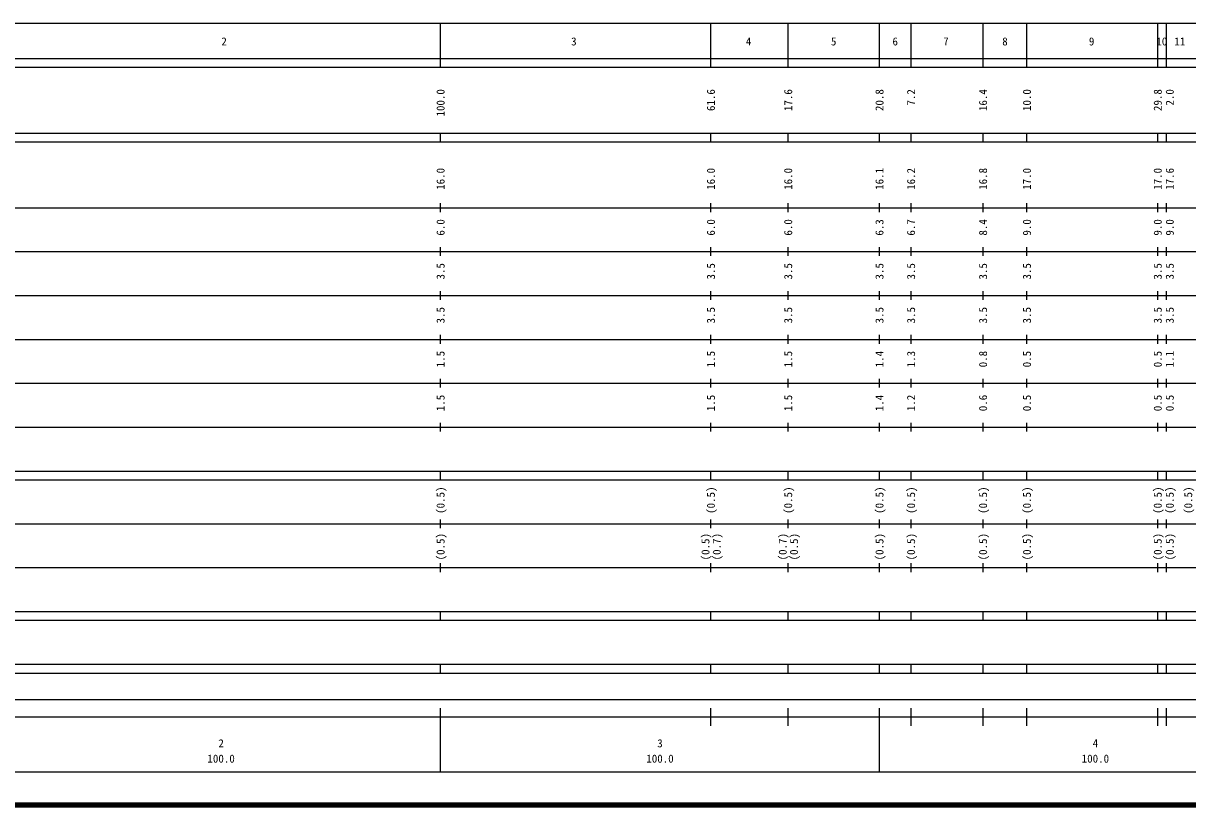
# Model space of a CAD drawing. Units: millimetres at full size, sheet at 1:1000; details may follow other scales. Extents: x 40000 to 680000, y 20000 to 380000.
# Drawn here: x 172929 to 438237, y 20000 to 198000 of the extents above; entities that cross this region are included whole.
import ezdxf
from ezdxf.enums import TextEntityAlignment as Align

# ---------------------------------------------------------------- set-up
doc = ezdxf.new("R2010")
doc.units = ezdxf.units.MM
doc.header["$LTSCALE"] = 1000
doc.layers.add('M-TTL', color=2, linetype='Continuous', lineweight=140)
doc.layers.add('M-TTL-BAND', color=7, linetype='Continuous', lineweight=25)
doc.styles.add('ＭＳ ゴシック', font='')
doc.styles.get('ＭＳ ゴシック').set_extended_font_data('MS Gothic')

msp = doc.modelspace()

# ---------------------------------------------------------------- linework, layer by layer
at = {"layer": 'M-TTL'}
msp.add_line((40000, 20000), (680000, 20000), dxfattribs=at)
at = {"layer": 'M-TTL-BAND'}
for p, q in [((68000, 198000), (579000, 198000)), ((268000, 188000), (268000, 198000)), ((329600, 188000), (329600, 198000)), ((347200, 188000), (347200, 198000)), ((368000, 188000), (368000, 198000)), ((375200, 188000), (375200, 198000)), ((391600, 188000), (391600, 198000)), ((401600, 188000), (401600, 198000)), ((431400, 188000), (431400, 198000)), ((433400, 188000), (433400, 198000)), ((40000, 190000), (579000, 190000)), ((40000, 188000), (579000, 188000)), ((40000, 173000), (579000, 173000)), ((268000, 171000), (268000, 173000)), ((329600, 171000), (329600, 173000)), ((347200, 171000), (347200, 173000)), ((368000, 171000), (368000, 173000)), ((375200, 171000), (375200, 173000)), ((391600, 171000), (391600, 173000)), ((401600, 171000), (401600, 173000)), ((431400, 171000), (431400, 173000)), ((433400, 171000), (433400, 173000)), ((40000, 171000), (579000, 171000)), ((268000, 155000), (268000, 157000)), ((329600, 155000), (329600, 157000)), ((347200, 155000), (347200, 157000)), ((368000, 155000), (368000, 157000)), ((375200, 155000), (375200, 157000)), ((391600, 155000), (391600, 157000)), ((401600, 155000), (401600, 157000)), ((431400, 155000), (431400, 157000)), ((433400, 155000), (433400, 157000)), ((40000, 156000), (579000, 156000)), ((46000, 146000), (579000, 146000)), ((268000, 145000), (268000, 147000)), ((329600, 145000), (329600, 147000)), ((347200, 145000), (347200, 147000)), ((368000, 145000), (368000, 147000)), ((375200, 145000), (375200, 147000)), ((391600, 145000), (391600, 147000)), ((401600, 145000), (401600, 147000)), ((431400, 145000), (431400, 147000)), ((433400, 145000), (433400, 147000)), ((52000, 136000), (579000, 136000)), ((268000, 135000), (268000, 137000)), ((329600, 135000), (329600, 137000)), ((347200, 135000), (347200, 137000)), ((368000, 135000), (368000, 137000)), ((375200, 135000), (375200, 137000)), ((391600, 135000), (391600, 137000)), ((401600, 135000), (401600, 137000)), ((431400, 135000), (431400, 137000)), ((433400, 135000), (433400, 137000)), ((46000, 126000), (579000, 126000)), ((268000, 125000), (268000, 127000)), ((329600, 125000), (329600, 127000)), ((347200, 125000), (347200, 127000)), ((368000, 125000), (368000, 127000)), ((375200, 125000), (375200, 127000)), ((391600, 125000), (391600, 127000)), ((401600, 125000), (401600, 127000)), ((431400, 125000), (431400, 127000)), ((433400, 125000), (433400, 127000)), ((268000, 115000), (268000, 117000)), ((329600, 115000), (329600, 117000)), ((347200, 115000), (347200, 117000)), ((368000, 115000), (368000, 117000)), ((375200, 115000), (375200, 117000)), ((391600, 115000), (391600, 117000)), ((401600, 115000), (401600, 117000)), ((431400, 115000), (431400, 117000)), ((433400, 115000), (433400, 117000)), ((52000, 116000), (579000, 116000)), ((268000, 105000), (268000, 107000)), ((329600, 105000), (329600, 107000)), ((347200, 105000), (347200, 107000)), ((368000, 105000), (368000, 107000)), ((375200, 105000), (375200, 107000)), ((391600, 105000), (391600, 107000)), ((401600, 105000), (401600, 107000)), ((431400, 105000), (431400, 107000)), ((433400, 105000), (433400, 107000)), ((46000, 106000), (579000, 106000)), ((40000, 96000), (579000, 96000)), ((268000, 94000), (268000, 96000)), ((329600, 94000), (329600, 96000)), ((347200, 94000), (347200, 96000)), ((368000, 94000), (368000, 96000)), ((375200, 94000), (375200, 96000)), ((391600, 94000), (391600, 96000)), ((401600, 94000), (401600, 96000)), ((431400, 94000), (431400, 96000)), ((433400, 94000), (433400, 96000)), ((40000, 94000), (579000, 94000)), ((268000, 83000), (268000, 85000)), ((329600, 83000), (329600, 85000)), ((347200, 83000), (347200, 85000)), ((368000, 83000), (368000, 85000)), ((375200, 83000), (375200, 85000)), ((391600, 83000), (391600, 85000)), ((401600, 83000), (401600, 85000)), ((431400, 83000), (431400, 85000)), ((433400, 83000), (433400, 85000)), ((49000, 84000), (579000, 84000)), ((268000, 73000), (268000, 75000)), ((329600, 73000), (329600, 75000)), ((347200, 73000), (347200, 75000)), ((368000, 73000), (368000, 75000)), ((375200, 73000), (375200, 75000)), ((391600, 73000), (391600, 75000)), ((401600, 73000), (401600, 75000)), ((431400, 73000), (431400, 75000)), ((433400, 73000), (433400, 75000)), ((40000, 74000), (579000, 74000)), ((40000, 64000), (579000, 64000)), ((268000, 62000), (268000, 64000)), ((329600, 62000), (329600, 64000)), ((347200, 62000), (347200, 64000)), ((368000, 62000), (368000, 64000)), ((375200, 62000), (375200, 64000)), ((391600, 62000), (391600, 64000)), ((401600, 62000), (401600, 64000)), ((431400, 62000), (431400, 64000)), ((433400, 62000), (433400, 64000)), ((40000, 62000), (579000, 62000)), ((40000, 52000), (579000, 52000)), ((268000, 50000), (268000, 52000)), ((329600, 50000), (329600, 52000)), ((347200, 50000), (347200, 52000)), ((368000, 50000), (368000, 52000)), ((375200, 50000), (375200, 52000)), ((391600, 50000), (391600, 52000)), ((401600, 50000), (401600, 52000)), ((431400, 50000), (431400, 52000)), ((433400, 50000), (433400, 52000)), ((40000, 50000), (579000, 50000)), ((71000, 44000), (574400, 44000)), ((40000, 40000), (579000, 40000)), ((268000, 27500), (268000, 42000)), ((329600, 38000), (329600, 42000)), ((347200, 38000), (347200, 42000)), ((368000, 27500), (368000, 42000)), ((375200, 38000), (375200, 42000)), ((391600, 38000), (391600, 42000)), ((401600, 38000), (401600, 42000)), ((431400, 38000), (431400, 42000)), ((433400, 38000), (433400, 42000)), ((68000, 27500), (579000, 27500))]:
    msp.add_line(p, q, dxfattribs=at)

# ---------------------------------------------------------------- texts
at = {"layer": 'M-TTL-BAND', "style": 'ＭＳ ゴシック'}
for s, p in [('2', (218685, 192405)), ('3', (298377, 192405)), ('4', (338185, 192405)), ('5', (357565, 192405)), ('6', (371590, 192405)), ('7', (383159, 192405)), ('8', (396603, 192405)), ('9', (416348, 192405)), ('10', (432334, 192405)), ('11', (436443, 192405)), ('2', (218000, 32523)), ('3', (318000, 32523)), ('4', (417203, 32523)), ('100.0', (218000, 29033)), ('100.0', (318000, 29033)), ('100.0', (417203, 29033))]:
    msp.add_text(s, height=1833, dxfattribs=at).set_placement(p, align=Align.BOTTOM_CENTER)
for s, p in [('100.0', (268000, 183000)), ('61.6', (329600, 183000)), ('17.6', (347200, 183000)), ('20.8', (368000, 183000)), ('7.2', (375200, 183000)), ('16.4', (391600, 183000)), ('10.0', (401600, 183000)), ('29.8', (431400, 183000)), ('2.0', (434142, 183000)), ('16.0', (268000, 165049)), ('16.0', (329600, 165049)), ('16.0', (347200, 165049)), ('16.1', (368000, 165049)), ('16.2', (375200, 165049)), ('16.8', (391600, 165049)), ('17.0', (401600, 165049)), ('17.0', (431400, 165049)), ('17.6', (434142, 165049)), ('6.0', (268000, 153375)), ('6.0', (329600, 153375)), ('6.0', (347200, 153375)), ('6.3', (368000, 153375)), ('6.7', (375200, 153375)), ('8.4', (391600, 153375)), ('9.0', (401600, 153375)), ('9.0', (431400, 153375)), ('9.0', (434142, 153375)), ('3.5', (268000, 143375)), ('3.5', (329600, 143375)), ('3.5', (347200, 143375)), ('3.5', (368000, 143375)), ('3.5', (375200, 143375)), ('3.5', (391600, 143375)), ('3.5', (401600, 143375)), ('3.5', (431400, 143375)), ('3.5', (434142, 143375)), ('3.5', (268000, 133375)), ('3.5', (329600, 133375)), ('3.5', (347200, 133375)), ('3.5', (368000, 133375)), ('3.5', (375200, 133375)), ('3.5', (391600, 133375)), ('3.5', (401600, 133375)), ('3.5', (431400, 133375)), ('3.5', (434142, 133375)), ('1.5', (268000, 123375)), ('1.5', (329600, 123375)), ('1.5', (347200, 123375)), ('1.4', (368000, 123375)), ('1.3', (375200, 123375)), ('0.8', (391600, 123375)), ('0.5', (401600, 123375)), ('0.5', (431400, 123375)), ('1.1', (434142, 123375)), ('1.5', (268000, 113375)), ('1.5', (329600, 113375)), ('1.5', (347200, 113375)), ('1.4', (368000, 113375)), ('1.2', (375200, 113375)), ('0.6', (391600, 113375)), ('0.5', (401600, 113375)), ('0.5', (431400, 113375)), ('0.5', (434142, 113375)), ('(0.5)', (268000, 92482)), ('(0.5)', (329600, 92482)), ('(0.5)', (347200, 92482)), ('(0.5)', (368000, 92482)), ('(0.5)', (375200, 92482)), ('(0.5)', (391600, 92482)), ('(0.5)', (401600, 92482)), ('(0.5)', (431400, 92482)), ('(0.5)', (434142, 92482)), ('(0.5)', (438350, 92482)), ('(0.5)', (268000, 81889)), ('(0.5)', (328350, 81889)), ('(0.7)', (330925, 81889)), ('(0.7)', (345950, 81889)), ('(0.5)', (348525, 81889)), ('(0.5)', (368000, 81889)), ('(0.5)', (375200, 81889)), ('(0.5)', (391600, 81889)), ('(0.5)', (401600, 81889)), ('(0.5)', (431400, 81889)), ('(0.5)', (434142, 81889))]:
    msp.add_text(s, height=1833, rotation=90, dxfattribs=at).set_placement(p, align=Align.MIDDLE_RIGHT)

doc.saveas('drawing.dxf')
